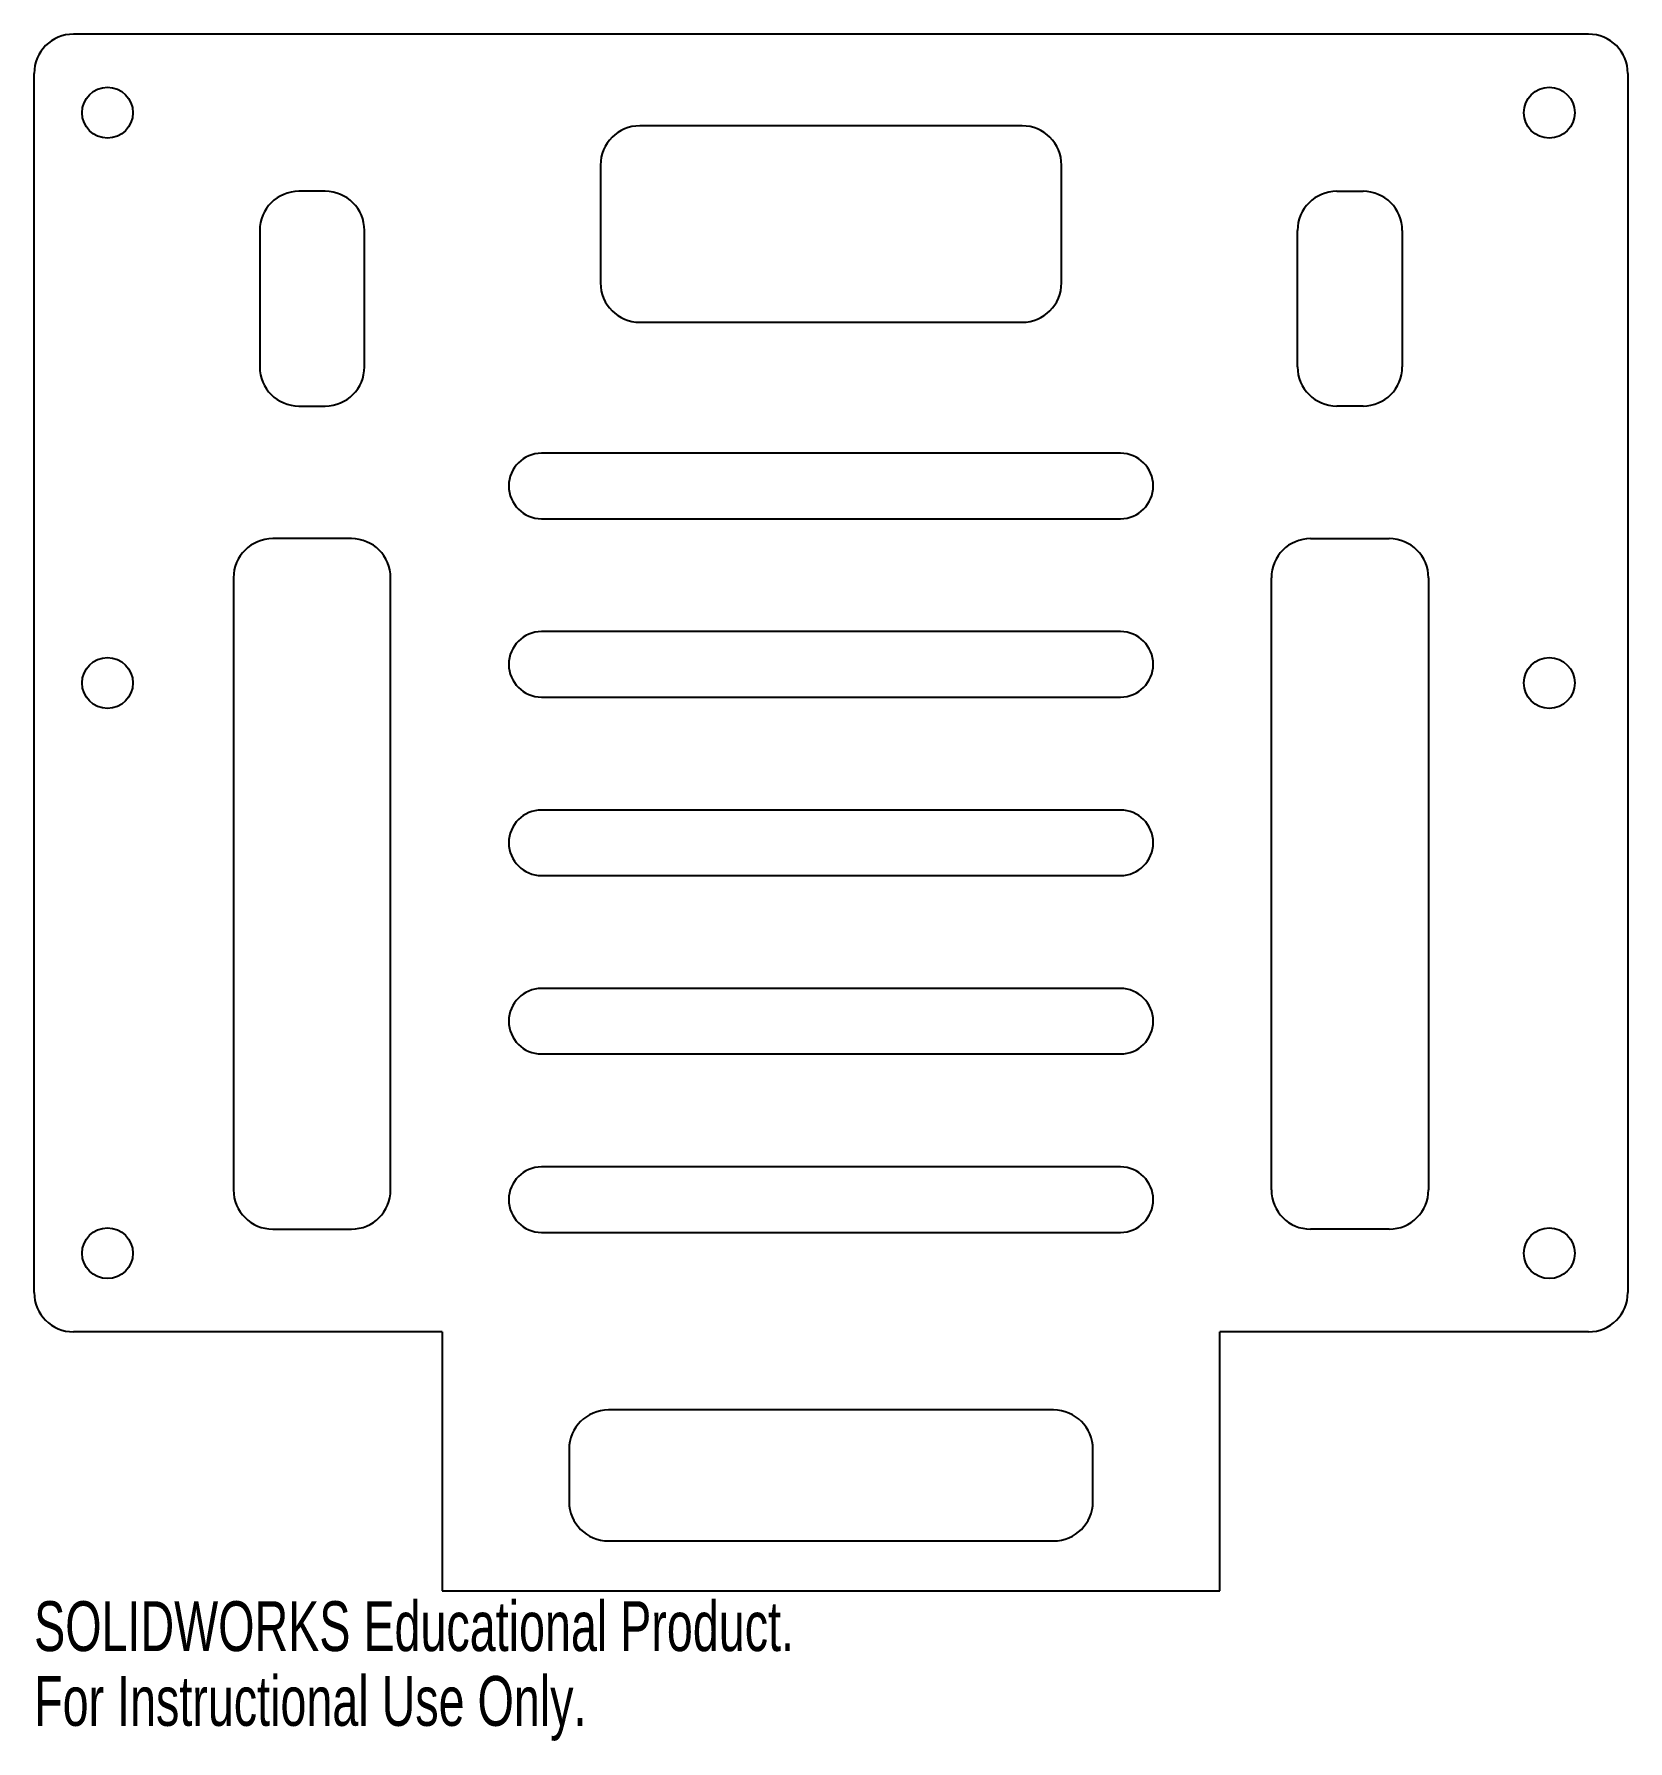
# Model space of a CAD drawing. Header units: inches. Extents: x -3.18 to 2.9, y -1.57 to 4.95.
import ezdxf

# ---------------------------------------------------------------- set-up
doc = ezdxf.new("R2010")
doc.units = ezdxf.units.IN
doc.header["$MEASUREMENT"] = 0
doc.styles.add('SLDTEXTSTYLE0', font='TXT', dxfattribs={"width": 0.7})

msp = doc.modelspace()

# ---------------------------------------------------------------- linework, layer by layer
at = {"color": 7, "linetype": 'Continuous', "lineweight": 25}
for p, q in [((2.7512, 4.95), (-3.0332, 4.95)), ((-3.1832, 0.1454), (-3.1832, 4.8)), ((2.9012, 4.8), (2.9012, 0.1454)), ((0.589, 4.6), (-0.871, 4.6)), ((-1.021, 4.45), (-1.021, 4)), ((0.739, 4), (0.739, 4.45)), ((-2.0721, 4.35), (-2.1721, 4.35)), ((1.7901, 4.35), (1.8901, 4.35)), ((-2.3221, 4.2), (-2.3221, 3.68)), ((-1.9221, 3.68), (-1.9221, 4.2)), ((1.6401, 3.68), (1.6401, 4.2)), ((2.0401, 4.2), (2.0401, 3.68)), ((-0.871, 3.85), (0.589, 3.85)), ((-2.1721, 3.53), (-2.0721, 3.53)), ((1.8901, 3.53), (1.7901, 3.53)), ((0.964, 3.35), (-1.246, 3.35)), ((-1.246, 3.1), (0.964, 3.1)), ((-1.9721, 3.0239), (-2.2721, 3.0239)), ((1.6901, 3.0239), (1.9901, 3.0239)), ((-2.4221, 2.8739), (-2.4221, 0.5375)), ((-1.8221, 0.5375), (-1.8221, 2.8739)), ((1.5401, 0.5375), (1.5401, 2.8739)), ((2.1401, 2.8739), (2.1401, 0.5375)), ((0.964, 2.6688), (-1.246, 2.6688)), ((-1.246, 2.4188), (0.964, 2.4188)), ((0.964, 1.9875), (-1.246, 1.9875)), ((-1.246, 1.7375), (0.964, 1.7375)), ((0.964, 1.3062), (-1.246, 1.3062)), ((-1.246, 1.0562), (0.964, 1.0562)), ((0.964, 0.625), (-1.246, 0.625)), ((-2.2721, 0.3875), (-1.9721, 0.3875)), ((-1.246, 0.375), (0.964, 0.375)), ((1.9901, 0.3875), (1.6901, 0.3875)), ((-1.6256, -0.0046), (-3.0332, -0.0046)), ((-1.6256, -0.0046), (-1.6256, -0.9931)), ((2.7512, -0.0046), (1.3437, -0.0046)), ((1.3437, -0.9931), (1.3437, -0.0046)), ((0.709, -0.3031), (-0.991, -0.3031)), ((-1.141, -0.4531), (-1.141, -0.6531)), ((0.859, -0.6531), (0.859, -0.4531)), ((-0.991, -0.8031), (0.709, -0.8031)), ((-1.6256, -0.9931), (1.3437, -0.9931))]:
    msp.add_line(p, q, dxfattribs=at)
for centre in [(-2.9032, 4.65), (2.6012, 4.65), (-2.9032, 2.4727), (2.6012, 2.4727), (-2.9032, 0.2954), (2.6012, 0.2954)]:
    msp.add_circle(centre, 0.097, dxfattribs=at)
for centre, radius, start, end in [((-3.0332, 4.8), 0.15, 90, 180), ((2.7512, 4.8), 0.15, 0, 90), ((-0.871, 4.45), 0.15, 90, 180), ((0.589, 4.45), 0.15, 0, 90), ((-2.1721, 4.2), 0.15, 90, 180), ((-2.0721, 4.2), 0.15, 0, 90), ((1.7901, 4.2), 0.15, 90, 180), ((1.8901, 4.2), 0.15, 0, 90), ((-0.871, 4), 0.15, 180, 270), ((0.589, 4), 0.15, 270, 0), ((-2.1721, 3.68), 0.15, 180, 270), ((-2.0721, 3.68), 0.15, 270, 0), ((1.7901, 3.68), 0.15, 180, 270), ((1.8901, 3.68), 0.15, 270, 0), ((-1.246, 3.225), 0.125, 90, 270), ((0.964, 3.225), 0.125, 270, 90), ((-2.2721, 2.8739), 0.15, 90, 180), ((-1.9721, 2.8739), 0.15, 0, 90), ((1.6901, 2.8739), 0.15, 90, 180), ((1.9901, 2.8739), 0.15, 0, 90), ((-1.246, 2.5438), 0.125, 90, 270), ((0.964, 2.5438), 0.125, 270, 90), ((-1.246, 1.8625), 0.125, 90, 270), ((0.964, 1.8625), 0.125, 270, 90), ((-1.246, 1.1812), 0.125, 90, 270), ((0.964, 1.1812), 0.125, 270, 90), ((-1.246, 0.5), 0.125, 90, 270), ((0.964, 0.5), 0.125, 270, 90), ((-2.2721, 0.5375), 0.15, 180, 270), ((-1.9721, 0.5375), 0.15, 270, 0), ((1.6901, 0.5375), 0.15, 180, 270), ((1.9901, 0.5375), 0.15, 270, 0), ((-3.0332, 0.1454), 0.15, 180, 270), ((2.7512, 0.1454), 0.15, 270, 0), ((-0.991, -0.4531), 0.15, 90, 180), ((0.709, -0.4531), 0.15, 0, 90), ((-0.991, -0.6531), 0.15, 180, 270), ((0.709, -0.6531), 0.15, 270, 0)]:
    msp.add_arc(centre, radius, start, end, dxfattribs=at)

# ---------------------------------------------------------------- texts
at = {"color": 7, "linetype": 'Continuous', "char_height": 0.1903, "attachment_point": 1, "style": 'SLDTEXTSTYLE0'}
for s, insert in [('SOLIDWORKS Educational Product.', (-3.1832, -1.0332)), ('For Instructional Use Only.', (-3.1832, -1.3187))]:
    msp.add_mtext(s, dxfattribs=dict(at, insert=insert))

doc.saveas('drawing.dxf')
